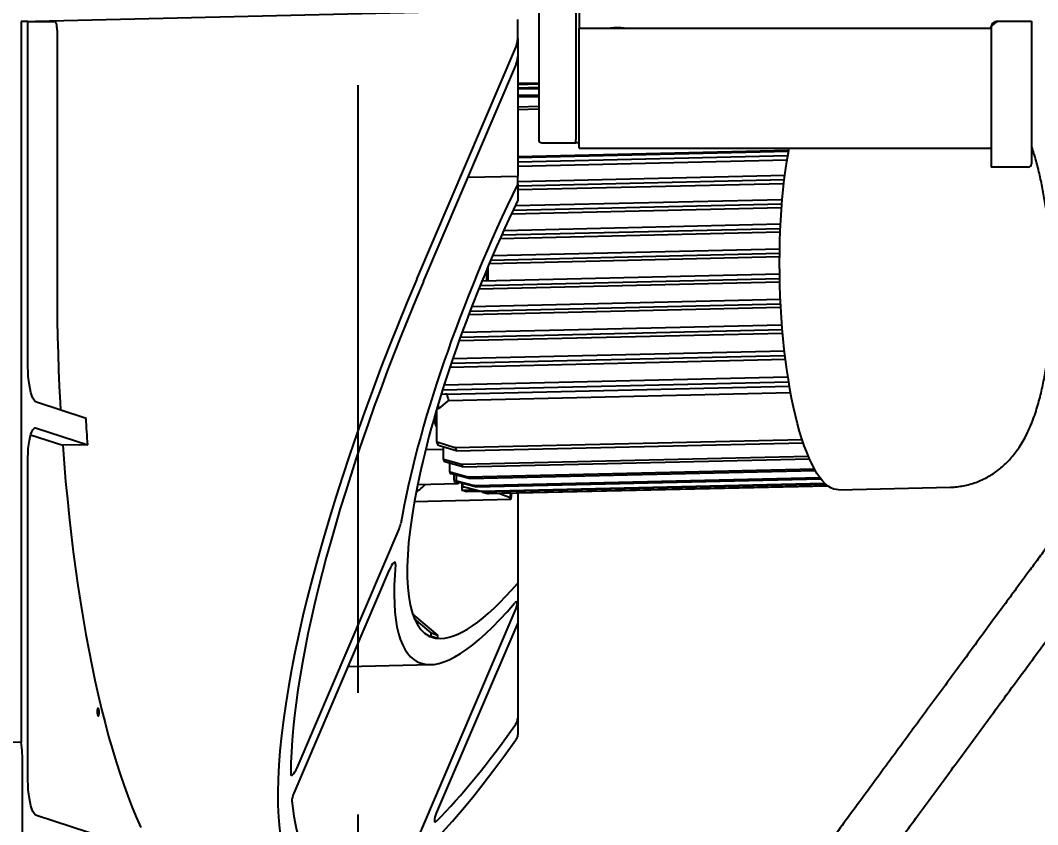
# Model space of a CAD drawing. Header units: inches. Extents: x -347369 to -260369, y 119522 to 149869.
# Drawn here: x -285438 to -284811, y 136943 to 137440 of the extents above; entities that cross this region are included whole.
import ezdxf

# ---------------------------------------------------------------- set-up
doc = ezdxf.new("R2010")
doc.units = ezdxf.units.IN
doc.header["$LTSCALE"] = 300
doc.linetypes.add('CENTRO', pattern=[2, 1.25, -0.25, 0.25, -0.25])
for name, color, linetype in [('ASSI', 254, 'CENTRO'), ('MACCHINA', 40, 'Continuous'), ('QUOTE', 7, 'Continuous')]:
    doc.layers.add(name, color=color, linetype=linetype)
doc.styles.get("Standard").update_dxf_attribs({"font": 'romans.shx'})
doc.dimstyles.new('sc1a100', dxfattribs={"dimscale": 100, "dimtxt": 3, "dimasz": 3, "dimexe": 0, "dimexo": 0, "dimgap": 1, "dimtad": 1, "dimzin": 12, "dimdsep": 46, "dimtxsty": 'Standard', "dimblk": 'CLOSEDBLANK', "dimcen": 1, "dimclrd": 253, "dimclre": 253, "dimclrt": 2, "dimadec": 0, "dimazin": 3, "dimtfac": 1, "dimtmove": 0, "dimatfit": 1, "dimldrblk": 'CLOSEDBLANK', "dimfxl": 1, "dimtolj": 1, "dimtzin": 0, "dimarcsym": 0})

# ---------------------------------------------------------------- blocks, each defined once
blk = doc.blocks.new('_ClosedBlank')
at = {"color": 0, "linetype": 'ByBlock', "lineweight": -2}
for p, q in [((-1, 0.1667), (0, 0)), ((-1, 0.1667), (-1, -0.1667)), ((0, 0), (-1, -0.1667))]:
    blk.add_line(p, q, dxfattribs=at)
blk = doc.blocks.new('*D27')
at = {"layer": 'Defpoints', "color": 0, "transparency": 16777216}
for p in [(-285230.17, 140399.66), (-284017.73, 139699.66), (-287395.23, 137749.66), (-287103.2, 136767.46), (-285230.17, 136499.66)]:
    blk.add_point(p, dxfattribs=at)
at = {"layer": 'QUOTE', "color": 253, "lineweight": -2, "transparency": 16777216}
for p, q in [((-287395.23, 137749.66), (-287753.7, 137542.69)), ((-285230.17, 136499.66), (-285230.17, 136085.73))]:
    blk.add_line(p, q, dxfattribs=at)
blk.add_arc((-285230.17, 138999.66), 2913.92, 215.90144, 264.09856, dxfattribs=at)
at = {"layer": 'QUOTE', "color": 253, "lineweight": -2, "transparency": 16777216, "xscale": 300, "yscale": 300, "zscale": 300}
for p, rotation in [((-287753.7, 137542.69), 122.9507175305296), ((-285230.17, 136085.73), 357.0492824694705)]:
    blk.add_blockref('_ClosedBlank', p, dxfattribs=dict(at, rotation=rotation))
at = {"layer": 'QUOTE', "color": 2, "transparency": 16777216, "insert": (-286562.13, 136692.63), "char_height": 300, "attachment_point": 5, "rotation": 330}
blk.add_mtext('\\A1;60°', dxfattribs=at)
blk = doc.blocks.new('*D37')
at = {"layer": 'Defpoints', "color": 0, "transparency": 16777216}
for p in [(-285230.17, 140399.66), (-286220.12, 139989.61), (-283462.4, 137231.89), (-285230.17, 136499.66), (-284473.38, 136175.3)]:
    blk.add_point(p, dxfattribs=at)
at = {"layer": 'QUOTE', "color": 253, "lineweight": -2, "transparency": 16777216}
for p, q in [((-283462.4, 137231.89), (-283162.59, 136932.08)), ((-285230.17, 136499.66), (-285230.17, 136075.67))]:
    blk.add_line(p, q, dxfattribs=at)
blk.add_arc((-285230.17, 138999.66), 2923.99, 275.8811, 309.1189, dxfattribs=at)
at = {"layer": 'QUOTE', "color": 253, "lineweight": -2, "transparency": 16777216, "xscale": 300, "yscale": 300, "zscale": 300}
for p, rotation in [((-283162.59, 136932.08), 42.0594481817856), ((-285230.17, 136075.67), 182.9405518182139)]:
    blk.add_blockref('_ClosedBlank', p, dxfattribs=dict(at, rotation=rotation))
at = {"layer": 'QUOTE', "color": 2, "transparency": 16777216, "insert": (-284206.88, 136529.21), "char_height": 300, "attachment_point": 5, "rotation": 22.5}
blk.add_mtext('\\A1;45°', dxfattribs=at)
blk = doc.blocks.new('A$Cad528b1c')
at = {"layer": 'ASSI'}
blk.add_line((0, 1400), (0, -2400), dxfattribs=at)
at = {"layer": 'MACCHINA'}
for p, q in [((111.5, -1547.6), (111.5, -1633.6)), ((134.5, -1549.6), (134.5, -1633.6)), ((136.5, -1549.6), (136.5, -1564.85)), ((-207.65, -1560.68), (98.55, -1553.53)), ((-203.51, -1560.63), (-207.65, -1560.68)), ((-207.65, -1560.68), (-207.65, -2005.38)), ((-203.51, -1560.81), (-186.98, -1560.62)), ((-203.51, -1774.03), (-203.51, -1560.63)), ((98.55, -1571.23), (98.55, -1559.41)), ((394.5, -1560.6), (415.5, -1560.6)), ((415.5, -1560.6), (415.5, -1648.6)), ((-185.57, -1566.04), (-185.57, -1724.98)), ((136.5, -1564.85), (330.21, -1564.85)), ((136.5, -1638.85), (136.5, -1564.85)), ((330.21, -1564.85), (390.5, -1564.85)), ((390.5, -1564.6), (390.5, -1564.85)), ((390.5, -1564.85), (390.5, -1638.85)), ((98.55, -1571.23), (98.55, -1582.27)), ((36.29, -1719.8), (97.38, -1576.86)), ((98.55, -1582.27), (98.55, -1656.09)), ((40.43, -1721.15), (97.38, -1587.9)), ((98.55, -1598.85), (111.5, -1598.55)), ((98.55, -1599.28), (111.5, -1598.97)), ((98.55, -1599.55), (111.5, -1599.25)), ((98.55, -1601.62), (111.5, -1601.32)), ((98.55, -1602.29), (111.5, -1601.98)), ((98.55, -1606.17), (111.5, -1605.87)), ((98.55, -1607.27), (111.5, -1606.97)), ((98.55, -1613.29), (111.5, -1612.99)), ((98.55, -1614.92), (111.5, -1614.62)), ((113.5, -1635.6), (132.5, -1635.6)), ((132.5, -1635.6), (134.5, -1635.6)), ((134.5, -1635.6), (134.5, -1633.6)), ((136.5, -1635.6), (134.5, -1635.6)), ((98.55, -1644.12), (265.73, -1640.21)), ((98.55, -1644.71), (265.62, -1640.81)), ((98.55, -1647.38), (265.15, -1643.49)), ((136.5, -1638.85), (330.21, -1638.85)), ((330.21, -1638.85), (390.5, -1638.85)), ((390.5, -1638.85), (390.5, -1650.6)), ((98.55, -1649.96), (264.72, -1646.08)), ((67.92, -1656.81), (98.55, -1656.09)), ((67.93, -1656.81), (98.55, -1656.09)), ((98.55, -1659.38), (263.35, -1655.53)), ((98.55, -1660.85), (98.55, -1656.09)), ((98.55, -1656.09), (98.55, -1656.09)), ((394.5, -1650.6), (390.5, -1650.6)), ((413.5, -1650.6), (394.5, -1650.6)), ((98.55, -1662.1), (263.01, -1658.26)), ((98.55, -1664.43), (262.73, -1660.59)), ((98.55, -1660.85), (98.55, -1670.96)), ((95.64, -1677.12), (261.51, -1673.25)), ((96.96, -1674.33), (261.74, -1670.48)), ((94.62, -1679.33), (261.34, -1675.43)), ((89.91, -1689.61), (260.7, -1685.62)), ((87.7, -1694.56), (260.48, -1690.52)), ((88.65, -1692.43), (260.57, -1688.42)), ((81.02, -1710.01), (260.11, -1705.83)), ((81.9, -1707.92), (260.13, -1703.76)), ((83.12, -1705.07), (260.17, -1700.93)), ((75.41, -1723.58), (260.18, -1719.27)), ((76.58, -1720.69), (260.14, -1716.41)), ((79.25, -1714.21), (79.25, -1720.63)), ((74.57, -1725.67), (260.23, -1721.33)), ((68.37, -1741.54), (260.84, -1737.04)), ((69.18, -1739.41), (260.73, -1734.93)), ((70.3, -1736.49), (260.59, -1732.04)), ((64.3, -1752.46), (261.55, -1747.85)), ((62.43, -1757.63), (261.97, -1752.97)), ((63.23, -1755.41), (261.78, -1750.77)), ((56.76, -1773.99), (263.71, -1769.16)), ((57.57, -1771.61), (263.42, -1766.8)), ((58.58, -1768.62), (263.07, -1763.84)), ((53.17, -1785.01), (265.24, -1780.06)), ((52.21, -1788.05), (265.72, -1783.06)), ((54.89, -1790.63), (266.16, -1785.7)), ((51.48, -1790.5), (53.99, -1790.6)), ((54.89, -1790.63), (53.99, -1790.6)), ((55.81, -1794.49), (55.07, -1795.11)), ((55.81, -1794.49), (266.85, -1789.56)), ((-167.71, -1805.6), (-198.33, -1795.64)), ((48.46, -1799.5), (49.84, -1799.46)), ((48.46, -1800.37), (48.46, -1819.98)), ((49.36, -1797.47), (49.84, -1799.46)), ((55.07, -1795.11), (49.84, -1799.46)), ((48.46, -1810.59), (46.81, -1806.21)), ((47.21, -1804.76), (48.46, -1808.73)), ((-198.33, -1811.58), (-166.63, -1821.89)), ((-201.87, -1815.81), (-182.09, -1822.25)), ((59.95, -1823.58), (273.96, -1818.59)), ((-166.63, -1821.89), (-182.09, -1822.25)), ((41.77, -1824.87), (52.48, -1824.62)), ((48.46, -1819.98), (49.48, -1820.3)), ((48.46, -1819.98), (49.2, -1822.18)), ((50.22, -1822.5), (49.2, -1822.18)), ((49.48, -1820.3), (59.78, -1823.53)), ((60.52, -1825.66), (50.22, -1822.5)), ((52.48, -1823.19), (52.48, -1830.67)), ((59.95, -1823.58), (59.78, -1823.53)), ((60.69, -1825.72), (60.52, -1825.66)), ((60.69, -1825.72), (274.66, -1820.72)), ((-203.51, -2029.05), (-203.51, -1829.82)), ((52.48, -1830.67), (53.51, -1830.96)), ((52.48, -1830.67), (53.22, -1832.31)), ((53.51, -1830.96), (63.8, -1833.9)), ((63.98, -1833.95), (277.76, -1828.96)), ((64.72, -1835.55), (278.45, -1830.56)), ((54.25, -1832.6), (53.22, -1832.31)), ((64.54, -1835.5), (54.25, -1832.6)), ((56.51, -1833.23), (56.51, -1838.56)), ((63.98, -1833.95), (63.8, -1833.9)), ((64.72, -1835.55), (64.54, -1835.5)), ((68, -1841.65), (281.45, -1836.66)), ((68.74, -1842.81), (282.11, -1837.82)), ((56.51, -1838.56), (57.53, -1838.83)), ((56.51, -1838.56), (57.25, -1839.75)), ((58.27, -1840.02), (57.25, -1839.75)), ((57.53, -1838.83), (67.83, -1841.6)), ((68.57, -1842.76), (58.27, -1840.02)), ((59.18, -1840.26), (59.18, -1842.14)), ((60.53, -1840.62), (60.53, -1844.12)), ((60.53, -1844.12), (61.56, -1844.38)), ((60.53, -1844.12), (61.27, -1844.91)), ((61.56, -1844.38), (71.85, -1847.05)), ((68, -1841.65), (67.83, -1841.6)), ((68.74, -1842.81), (68.57, -1842.76)), ((72.03, -1847.09), (284.92, -1842.12)), ((72.77, -1847.87), (285.51, -1842.9)), ((36.82, -1846.48), (61.58, -1845.9)), ((59.94, -1845.37), (61.53, -1845.89)), ((62.29, -1845.17), (61.27, -1844.91)), ((72.59, -1847.82), (62.29, -1845.17)), ((64.1, -1845.64), (64.1, -1850.02)), ((64.1, -1850.02), (72.46, -1849.82)), ((67.02, -1850.96), (64.1, -1850.02)), ((64.56, -1845.75), (64.56, -1847.59)), ((64.56, -1847.59), (65.58, -1847.85)), ((64.56, -1847.59), (65.3, -1848.01)), ((66.32, -1848.27), (65.3, -1848.01)), ((65.58, -1847.85), (75.88, -1850.46)), ((76.62, -1850.87), (66.32, -1848.27)), ((76.13, -1850.75), (67.02, -1850.96)), ((72.03, -1847.09), (71.85, -1847.05)), ((72.77, -1847.87), (72.59, -1847.82)), ((76.05, -1850.5), (75.88, -1850.46)), ((76.05, -1850.5), (287.88, -1845.56)), ((76.79, -1850.92), (76.62, -1850.87)), ((76.79, -1850.92), (288.32, -1845.98)), ((80.08, -1851.99), (289.63, -1847.09)), ((80.81, -1852.05), (289.74, -1847.17)), ((296.49, -1849.66), (365.56, -1848.05)), ((94.29, -1855.69), (34.79, -1857.08)), ((76.82, -1851.16), (79.9, -1851.94)), ((80.08, -1851.99), (79.9, -1851.94)), ((93.88, -1854.63), (86.99, -1851.91)), ((93.88, -1854.63), (94.33, -1851.74)), ((94.29, -1855.69), (93.88, -1854.63)), ((98.55, -1851.64), (98.55, -1907.25)), ((-37.58, -2021.26), (25.36, -1874.01)), ((19.37, -1899.05), (-39.51, -2036.81)), ((98.55, -1907.25), (98.55, -1931.75)), ((49.24, -1939.31), (33.67, -1926.2)), ((38.14, -2062.07), (97.02, -1924.31)), ((45.1, -1937.96), (34.87, -1929.35)), ((98.55, -1931.75), (48.35, -2049.21)), ((98.55, -1931.75), (98.55, -1990.9)), ((45.1, -1939.95), (45.1, -1937.96)), ((45.1, -1937.96), (49.24, -1939.31)), ((43.74, -1939.99), (43.8, -1939.84)), ((43.74, -1939.99), (45.1, -1939.95)), ((43.74, -1939.99), (47.88, -1941.33)), ((45.1, -1939.95), (49.24, -1941.3)), ((47.88, -1941.33), (49.24, -1941.3)), ((49.24, -1941.3), (49.24, -1939.31)), ((-6.14, -1958.75), (44.73, -1957.57)), ((98.55, -1990.9), (98.55, -2000.48)), ((-207.65, -2005.38), (-234.69, -2006.01)), ((-206.87, -2063.41), (-206.87, -2018.99)), ((-119.65, -2076.26), (-198.33, -2050.66))]:
    blk.add_line(p, q, dxfattribs=at)
at = {"layer": 'MACCHINA', "flags": 128}
for points in [[(-185.57, -1566.04), (-185.6, -1565.01), (-185.68, -1564), (-185.81, -1563.06), (-185.99, -1562.23), (-186.21, -1561.55), (-186.45, -1561.04), (-186.71, -1560.73), (-186.98, -1560.62)], [(296.49, -1849.66), (295.23, -1849.59), (293.48, -1849.2), (291.73, -1848.46), (289.99, -1847.36), (288.26, -1845.92), (286.54, -1844.14), (284.84, -1842.01), (283.16, -1839.56), (281.52, -1836.78), (279.9, -1833.68), (278.32, -1830.27), (276.79, -1826.56), (275.3, -1822.56), (273.86, -1818.28), (272.47, -1813.73), (271.14, -1808.93), (269.87, -1803.88), (268.67, -1798.61), (267.53, -1793.13), (266.47, -1787.44), (265.48, -1781.58), (264.57, -1775.54), (263.73, -1769.36), (262.98, -1763.04), (262.31, -1756.61), (261.73, -1750.08), (261.23, -1743.46), (260.82, -1736.79), (260.5, -1730.07), (260.28, -1723.33), (260.14, -1716.57), (260.09, -1709.83), (260.14, -1703.12), (260.28, -1696.46), (260.5, -1689.86), (260.82, -1683.35), (261.23, -1676.94), (261.73, -1670.65), (262.31, -1664.5), (262.98, -1658.5), (263.73, -1652.68), (264.57, -1647.03), (265.48, -1641.59), (265.98, -1638.85)], [(-185.57, -1724.98), (-185.53, -1735.1), (-185.42, -1745.24), (-185.23, -1755.39), (-184.97, -1765.54), (-184.63, -1775.68), (-184.21, -1785.8), (-183.72, -1795.9), (-183.48, -1800.47)], [(-198.33, -1795.64), (-199.07, -1795.19), (-199.79, -1794.35), (-200.48, -1793.14), (-201.13, -1791.56), (-201.72, -1789.67), (-202.24, -1787.49), (-202.68, -1785.07), (-203.04, -1782.46), (-203.3, -1779.71), (-203.45, -1776.88), (-203.51, -1774.03)], [(53.48, -1784.02), (53.54, -1784.33), (53.68, -1785)], [(-166.63, -1821.89), (-166.78, -1819.86), (-166.92, -1817.83), (-167.06, -1815.79), (-167.19, -1813.76), (-167.33, -1811.72), (-167.46, -1809.68), (-167.58, -1807.64), (-167.71, -1805.6)], [(-203.51, -1829.82), (-203.45, -1827), (-203.3, -1824.27), (-203.04, -1821.69), (-202.68, -1819.31), (-202.24, -1817.18), (-201.72, -1815.34), (-201.13, -1813.83), (-200.48, -1812.68), (-199.79, -1811.91), (-199.07, -1811.54), (-198.33, -1811.58)], [(-182.09, -1822.25), (-181.23, -1833.44), (-180.28, -1844.54), (-179.24, -1855.56), (-178.11, -1866.46), (-176.9, -1877.25), (-175.59, -1887.91), (-174.2, -1898.43), (-172.73, -1908.8), (-171.17, -1919), (-169.54, -1929.04), (-167.82, -1938.88), (-166.03, -1948.54), (-164.16, -1957.99), (-162.21, -1967.22), (-160.2, -1976.23), (-158.12, -1985.01), (-155.97, -1993.55), (-153.75, -2001.83), (-151.47, -2009.85), (-149.13, -2017.61), (-146.74, -2025.08), (-144.28, -2032.28), (-141.78, -2039.18), (-139.22, -2045.78), (-136.62, -2052.07), (-133.98, -2058.05)], [(-160.22, -1984.32), (-160.47, -1984.43), (-160.68, -1984.9), (-160.82, -1985.67), (-160.87, -1986.6), (-160.82, -1987.57), (-160.68, -1988.43), (-160.47, -1989.04), (-160.22, -1989.31), (-159.98, -1989.2), (-159.77, -1988.72), (-159.63, -1987.96), (-159.58, -1987.03), (-159.63, -1986.06), (-159.77, -1985.2), (-159.98, -1984.59), (-160.22, -1984.32)], [(-198.33, -2050.66), (-199.07, -2050.22), (-199.79, -2049.38), (-200.48, -2048.16), (-201.13, -2046.59), (-201.72, -2044.69), (-202.24, -2042.51), (-202.68, -2040.09), (-203.04, -2037.48), (-203.3, -2034.74), (-203.45, -2031.91), (-203.51, -2029.05)]]:
    blk.add_lwpolyline(points, dxfattribs=at)
at = {"layer": 'MACCHINA'}
for centre, radius, start, end in [((161.5, -1615.2), 50.67, 91.69632, 96.46473), ((158.5, -1615.2), 50.67, 83.53527, 88.30368), ((113.5, -1633.6), 2, 180, 270), ((413.5, -1648.6), 2, 270, 0), ((476.89, -1716.34), 396.75, 179.37583, 180.61626), ((244.6, -1747.22), 194.61, 192.88821, 194.05588), ((192.25, -1778.92), 139.64, 198.65588, 199.58192), ((140.97, -1799.31), 84.43, 204.22503, 205.41995), ((108.17, -1816.87), 47.19, 211.66577, 213.33613), ((28.09, -1836.04), 16.81, 297.80937, 322.08752), ((90.14, -1830.55), 24.53, 222.40382, 224.90564), ((82.68, -1839.59), 12.77, 238.73767, 242.54495), ((81.19, -1843.51), 8.55, 262.48356, 267.45626), ((-354.43, -1778.38), 455.33, 350.2247, 350.73109), ((-324.61, -2018.88), 117.74, 359.94271, 6.58393)]:
    blk.add_arc(centre, radius, start, end, dxfattribs=at)
for centre, major_axis, ratio, start_param, end_param in [((88.55, -1573.02), (4.56, 11.07), 0.803992, 4.696218, 5.186038), ((88.55, -1584.05), (4.56, 11.07), 0.803992, 4.696218, 5.186038), ((138.27, -1724.32), (100.73, 231.92), 0.247592, 1.402344, 2.35483), ((138.27, -1724.32), (93.75, 215.85), 0.247592, 1.429618, 3.128032), ((127.52, -1749.47), (153.71, 353.9), 0.247592, 1.594453, 4.02308), ((127.52, -1749.47), (146.73, 337.83), 0.247592, 1.594453, 2.623265), ((24.06, -1873.59), (2.18, 5.02), 0.247592, 4.736046, 5.496423), ((20.67, -1899.47), (2.18, 5.02), 0.247592, 5.645209, 7.877639), ((138.27, -1724.32), (100.73, 231.92), 0.247592, 2.503616, 3.826884), ((138.27, -1724.32), (93.75, 215.85), 0.247592, 3.217619, 3.817363), ((95.72, -1923.89), (2.18, 5.02), 0.247592, 4.736046, 6.968476), ((127.52, -1749.47), (146.73, 337.83), 0.247592, 3.707234, 4.014853), ((-38.87, -2020.84), (2.18, 5.02), 0.247592, 2.623265, 4.736046), ((-38.21, -2037.23), (2.18, 5.02), 0.247592, 1.594453, 2.712538), ((127.52, -1749.47), (146.73, 337.83), 0.247592, 2.712538, 3.617962), ((49.65, -2049.63), (2.18, 5.02), 0.247592, 1.594453, 3.707234)]:
    blk.add_ellipse(centre, major_axis=major_axis, ratio=ratio, start_param=start_param, end_param=end_param, dxfattribs=at)
for points in [[(390.5, -1564.6), (390.56, -1564.27), (390.68, -1563.6), (391.61, -1562.6), (392.93, -1561.6), (393.98, -1560.93), (394.5, -1560.6)], [(59.18, -1842.14), (59.19, -1842.53), (59.22, -1843.31), (59.39, -1844.34), (59.64, -1845.12), (59.84, -1845.29), (59.94, -1845.37)]]:
    blk.add_open_spline(points, degree=3, dxfattribs=at)
for points, knots in [([(394.5, -1560.6), (394.03, -1560.65), (393.1, -1560.74), (391.87, -1561.48), (390.97, -1562.56), (390.55, -1563.68), (390.51, -1564.37), (390.5, -1564.6)], [0, 0, 0, 0, 0.222435, 0.444898, 0.66736, 0.889822, 1, 1, 1, 1]), ([(427.7, -1717.56), (427.64, -1715.56), (427.57, -1712.76), (427.39, -1708.62), (427.21, -1705.09), (426.95, -1700.9), (426.62, -1696.53), (426.23, -1691.98), (425.76, -1687.34), (425.22, -1682.63), (424.61, -1677.9), (423.92, -1673.17), (423.15, -1668.45), (422.3, -1663.76), (421.36, -1659.12), (420.34, -1654.52), (419.21, -1649.96), (417.98, -1645.45), (416.75, -1641.35), (415.88, -1638.82), (415.5, -1637.72)], [0, 0, 0, 0, 0.067696, 0.09514, 0.140668, 0.187877, 0.238482, 0.291265, 0.345762, 0.401621, 0.458613, 0.516596, 0.575492, 0.635276, 0.695973, 0.75765, 0.820427, 0.884473, 0.950008, 1, 1, 1, 1]), ([(365.55, -1848.04), (365.61, -1848.04), (366.98, -1848.06), (369.65, -1847.81), (373.55, -1847.26), (377.4, -1846.35), (381.17, -1845.15), (384.85, -1843.65), (388.41, -1841.85), (391.83, -1839.77), (395.11, -1837.41), (398.22, -1834.8), (401.17, -1831.92), (403.97, -1828.77), (406.62, -1825.32), (409.16, -1821.52), (411.5, -1817.45), (413.67, -1813.09), (415.65, -1808.5), (417.45, -1803.65), (419.04, -1798.71), (420.43, -1793.77), (421.64, -1788.84), (422.71, -1783.88), (423.65, -1778.9), (424.47, -1773.87), (425.19, -1768.8), (425.82, -1763.68), (426.35, -1758.52), (426.8, -1753.32), (427.16, -1748.12), (427.44, -1742.93), (427.63, -1737.85), (427.75, -1733.01), (427.8, -1728.8), (427.81, -1725.02), (427.78, -1721.41), (427.73, -1718.87), (427.7, -1717.56)], [0, 0, 0, 0, 0.001017, 0.024352, 0.047786, 0.071353, 0.095102, 0.119087, 0.143377, 0.168055, 0.193231, 0.219052, 0.245718, 0.273513, 0.302838, 0.334262, 0.368578, 0.402345, 0.438737, 0.476346, 0.512865, 0.548074, 0.582163, 0.615328, 0.647735, 0.679519, 0.710782, 0.741602, 0.77203, 0.802089, 0.831763, 0.86097, 0.889477, 0.916594, 0.940896, 0.958641, 0.978515, 1, 1, 1, 1]), ([(482.15, -1807.4), (481.84, -1807.82), (481.03, -1808.9), (479.01, -1811.61), (476.24, -1815.34), (472.99, -1819.74), (469.33, -1824.7), (465.32, -1830.14), (461.02, -1835.98), (456.48, -1842.14), (451.76, -1848.55), (446.9, -1855.16), (441.65, -1862.3), (436.01, -1869.96), (430.02, -1878.11), (424.09, -1886.18), (418.28, -1894.09), (412.02, -1902.6), (405.13, -1911.98), (397.37, -1922.53), (389.21, -1933.64), (380.63, -1945.31), (371.65, -1957.53), (362.29, -1970.26), (352.57, -1983.47), (342.52, -1997.15), (332.17, -2011.23), (321.56, -2025.67), (310.71, -2040.42), (300.45, -2054.39), (290.82, -2067.49), (281.91, -2079.61), (273.11, -2091.57), (264.55, -2103.22), (255.62, -2115.38), (246.4, -2127.91), (237.02, -2140.67), (228.17, -2152.72), (219.85, -2164.03), (212.1, -2174.58), (205.5, -2183.55), (201.67, -2188.77), (200.09, -2190.92)], [0, 0, 0, 0, 0.017581, 0.045707, 0.073016, 0.099504, 0.125169, 0.150008, 0.17402, 0.197202, 0.219552, 0.241067, 0.261748, 0.285457, 0.307958, 0.329248, 0.349325, 0.36826, 0.391969, 0.416262, 0.441138, 0.466596, 0.492637, 0.519261, 0.546468, 0.574257, 0.602629, 0.631583, 0.66112, 0.69124, 0.715757, 0.740647, 0.765524, 0.789994, 0.814058, 0.843563, 0.872433, 0.900668, 0.928267, 0.955231, 0.981559, 1, 1, 1, 1]), ([(209.92, -2234.95), (210.87, -2233.65), (213.68, -2229.83), (218.85, -2222.8), (225.35, -2213.96), (232.27, -2204.55), (239.54, -2194.66), (247.14, -2184.31), (255.05, -2173.56), (263.22, -2162.44), (271.64, -2150.99), (280.26, -2139.25), (289.07, -2127.27), (298.04, -2115.07), (307.13, -2102.7), (316.32, -2090.2), (325.57, -2077.61), (334.86, -2064.97), (344.16, -2052.33), (353.43, -2039.71), (362.66, -2027.16), (371.83, -2014.69), (380.93, -2002.31), (389.95, -1990.04), (398.86, -1977.91), (407.64, -1965.97), (416.25, -1954.25), (424.67, -1942.8), (432.86, -1931.65), (440.81, -1920.85), (448.45, -1910.45), (455.75, -1900.52), (462.65, -1891.13), (469.13, -1882.32), (475.18, -1874.08), (480.79, -1866.45), (485.96, -1859.42), (490.67, -1853.01), (494.93, -1847.22), (498.75, -1842.02), (502.29, -1837.2), (505.5, -1832.84), (508.28, -1829.06), (510.45, -1826.1), (511.79, -1824.28), (512.52, -1823.29), (512.83, -1822.86), (512.84, -1822.85), (512.84, -1822.85)], [0, 0, 0, 0, 0.012016, 0.035374, 0.058635, 0.081797, 0.104861, 0.127827, 0.150694, 0.173464, 0.196135, 0.218709, 0.241199, 0.263618, 0.285967, 0.308244, 0.33045, 0.352585, 0.374649, 0.396643, 0.418565, 0.440438, 0.462369, 0.484371, 0.506444, 0.528587, 0.550802, 0.573088, 0.595444, 0.617872, 0.640369, 0.662798, 0.685049, 0.707123, 0.729021, 0.750741, 0.772285, 0.793653, 0.814843, 0.835863, 0.857056, 0.881236, 0.905888, 0.931009, 0.956602, 0.972931, 0.989445, 1, 1, 1, 1]), ([(61.53, -1845.89), (61.63, -1845.87), (61.82, -1845.81), (62.02, -1845.45), (62.07, -1845.13), (62.08, -1845.11)], [0, 0, 0, 0, 0.486397, 0.972795, 1, 1, 1, 1]), ([(97.38, -1994.32), (97.82, -1993.55), (98.47, -1992.41), (98.53, -1991.26), (98.55, -1990.9)], [0, 0, 0, 0, 0.680481, 1, 1, 1, 1]), ([(98.55, -2000.48), (98.46, -2001.27), (98.32, -2002.44), (97.61, -2003.56), (97.38, -2003.92)], [0, 0, 0, 0, 0.679709, 1, 1, 1, 1])]:
    blk.add_open_spline(points, degree=3, knots=knots, dxfattribs=at)

msp = doc.modelspace()

# ---------------------------------------------------------------- block references
msp.add_blockref('A$Cad528b1c', (-285230.166, 138999.656))

# ---------------------------------------------------------------- dimensions: what is measured, and where the dimension line sits
at = {"layer": 'QUOTE'}
for base, line2, picture, middle in [((-287103.201, 136767.46), ((-287395.23, 137749.656), (-284017.731, 139699.656)), '*D27', (-286562.128, 136692.63)), ((-284473.382, 136175.299), ((-283462.399, 137231.889), (-286220.116, 139989.605)), '*D37', (-284206.875, 136529.212))]:
    dim = msp.add_angular_dim_2l(base=base, line1=((-285230.166, 136499.656), (-285230.166, 140399.656)), line2=line2, dimstyle='sc1a100', dxfattribs=at)
    dim.commit()
    dim.dimension.update_dxf_attribs({"geometry": picture, "text_midpoint": middle})

doc.saveas('drawing.dxf')
